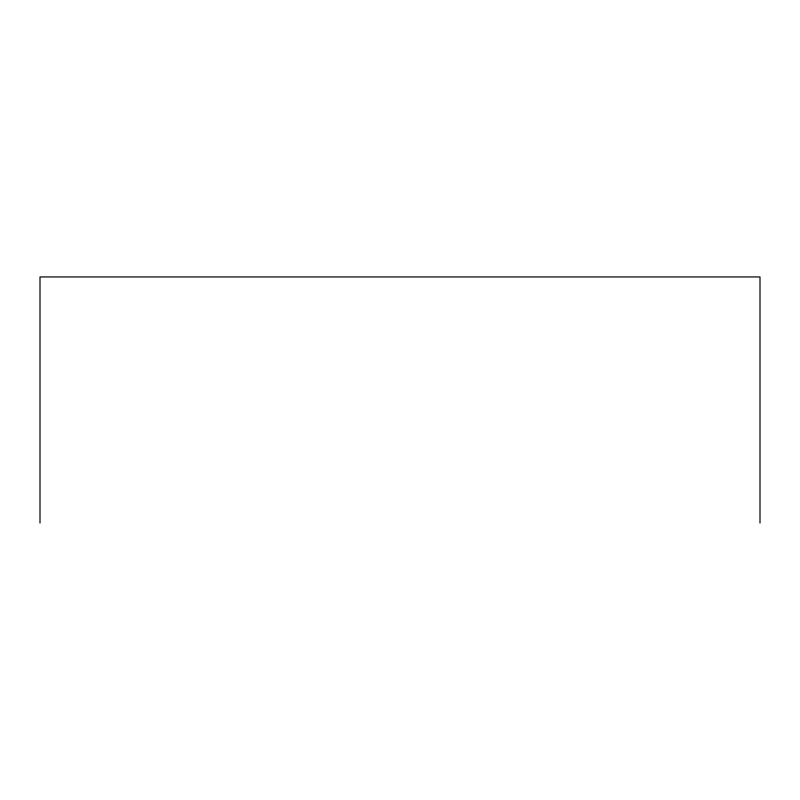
<?xml version="1.0" encoding="UTF-8"?>
<svg xmlns="http://www.w3.org/2000/svg" width="800" height="800" viewBox="0 0 800 800"><rect width="100%" height="100%" fill="white"/><g stroke="black" fill="none" stroke-linecap="round" stroke-linejoin="round"><path stroke-width="1.2" d="M760 523.06L760 276.94L40 276.94L40 523.06"/></g></svg>
